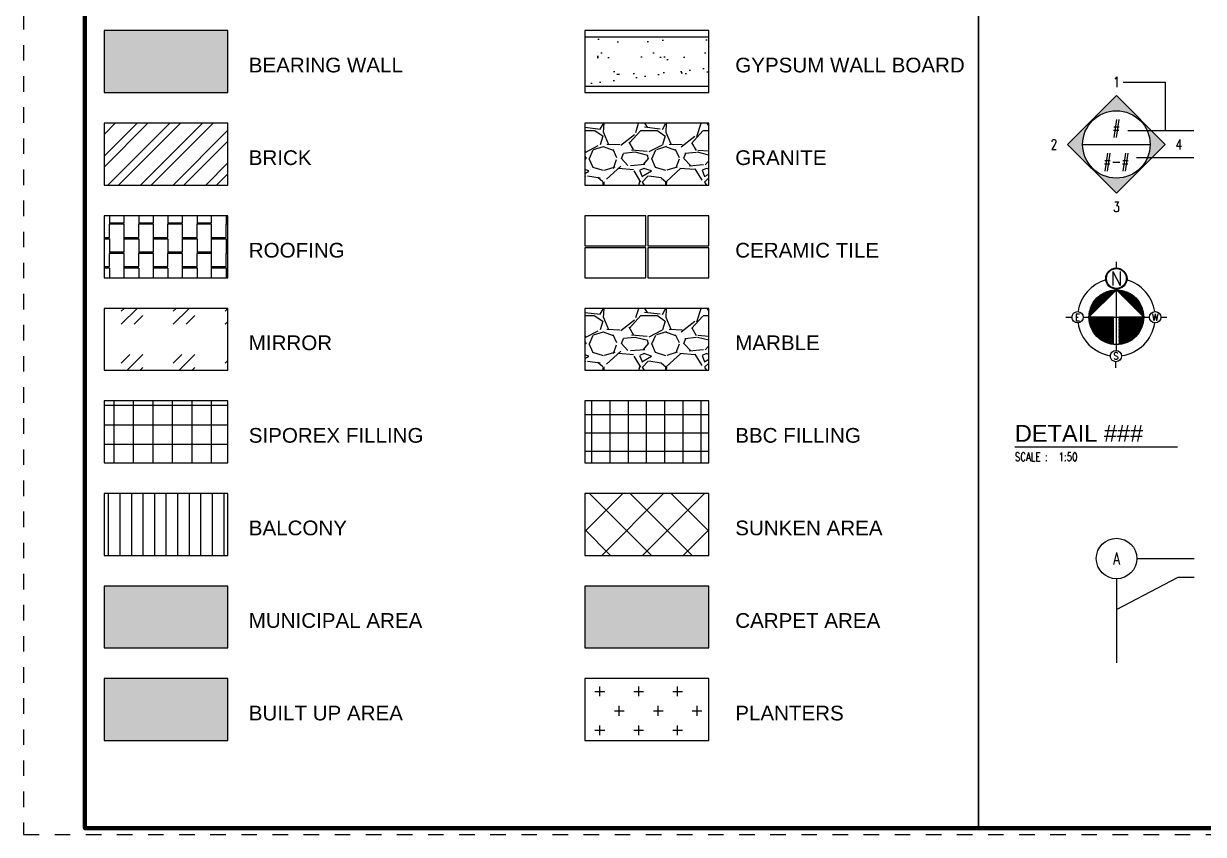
# Paper-space layout 'Symbols A3-1' of a CAD drawing. Header units: inches. Extents: x 0 to 16.1, y 0 to 10.3.
# Drawn here: x 0 to 7.58, y 0 to 5.21 of the extents above; entities that cross this region are included whole.
import ezdxf
from ezdxf.enums import TextEntityAlignment as Align

# ---------------------------------------------------------------- set-up
doc = ezdxf.new("R2010")
doc.units = ezdxf.units.IN
doc.linetypes.add('CENTER', pattern=[2, 1.25, -0.25, 0.25, -0.25])
doc.linetypes.add('DASHDOT', pattern=[1, 0.5, -0.25, 0, -0.25])
for name, color, linetype, lineweight in [('A-ANNO-GRID-IDEN', 4, 'Continuous', 5), ('A-ANNO-GRID-LINES', 20, 'CENTER', 13), ('A-ANNO-SYMB', 152, 'Continuous', 5), ('A-ANNO-TTLB', 255, 'Continuous', 5), ('G-ANNO-TEXT', 3, 'Continuous', 15), ('G-ANNO-TTLB', 7, 'Continuous', 50), ('G-PAPR-MEDM', 6, 'Continuous', 30), ('G-PAPR-THCK', 4, 'Continuous', 100)]:
    doc.layers.add(name, color=color, linetype=linetype, lineweight=lineweight)
doc.layers.add('A-ANNO-TXT', color=4, linetype='Continuous')
doc.layers.add('G-ANNO-REFR', color=253, linetype='DASHDOT', lineweight=5, plot=False)
doc.styles.add('C2', font='romanc.shx')
doc.styles.add('C3', font='romanc.shx', dxfattribs={"width": 0.9, "height": 9})
doc.styles.add('NOTES', font='arial.ttf', dxfattribs={"height": 2})
doc.styles.add('NOTES_ROMANS', font='romans.shx', dxfattribs={"width": 0.75})
doc.styles.add('Small text', font='arial.ttf', dxfattribs={"height": 2.4})
doc.styles.add('SUB-TITLE', font='swisscb.ttf')
doc.styles.add('SUB-TITLE-2', font='swissc.ttf')
doc.styles.add('TITLE', font='swisscb.ttf')
doc.styles.add('TITLE_ARIAL', font='arial.ttf')

# ---------------------------------------------------------------- blocks, each defined once
blk = doc.blocks.new('*U172')
at = {"layer": 'G-ANNO-REFR'}
blk.add_lwpolyline([(0, 0), (408, 0), (408, 261), (0, 261)], close=True, dxfattribs=at)
at = {"layer": 'G-PAPR-THCK'}
blk.add_lwpolyline([(10, 260), (403, 260), (403, 1), (10, 1)], close=True, dxfattribs=at)
at = {"layer": 'G-ANNO-TEXT'}
for tag, p, height, style in [('GENERAL_NOTES_001', (349.49, 254.98), 1.42, 'NOTES'), ('GENERAL_NOTES_002', (349.71, 252.58), 1.42, 'NOTES'), ('GENERAL_NOTES_003', (349.71, 250.19), 1.42, 'NOTES'), ('GENERAL_NOTES_004', (349.71, 247.8), 1.42, 'NOTES'), ('GENERAL_NOTES_005', (349.71, 245.4), 1.42, 'NOTES'), ('GENERAL_NOTES_006', (349.71, 243.01), 1.42, 'NOTES'), ('GENERAL_NOTES_007', (349.71, 240.64), 1.42, 'NOTES'), ('GENERAL_NOTES_008', (349.65, 238.25), 1.42, 'NOTES'), ('GENERAL_NOTES_009', (349.71, 235.85), 1.42, 'NOTES'), ('GENERAL_NOTES_010', (349.71, 233.46), 1.42, 'NOTES'), ('GENERAL_NOTES_011', (349.71, 231.07), 1.42, 'NOTES'), ('GENERAL_NOTES_012', (349.71, 228.67), 1.42, 'NOTES'), ('GENERAL_NOTES_013', (349.71, 226.28), 1.42, 'NOTES'), ('GENERAL_NOTES_014', (349.71, 223.89), 1.42, 'NOTES'), ('GENERAL_NOTES_015', (349.71, 221.49), 1.42, 'NOTES'), ('GENERAL_NOTES_016', (349.71, 219.1), 1.42, 'NOTES'), ('GENERAL_NOTES_017', (349.63, 216.7), 1.42, 'NOTES'), ('GENERAL_NOTES_018', (349.71, 214.31), 1.42, 'NOTES'), ('GENERAL_NOTES_019', (349.69, 211.92), 1.42, 'NOTES'), ('GENERAL_NOTES_020', (349.71, 209.52), 1.42, 'NOTES'), ('GENERAL_NOTES_021', (349.63, 207.13), 1.42, 'NOTES'), ('GENERAL_NOTES_022', (349.71, 204.74), 1.42, 'NOTES'), ('GENERAL_NOTES_023', (349.64, 202.34), 1.42, 'NOTES'), ('GENERAL_NOTES_024', (349.71, 199.95), 1.42, 'NOTES'), ('GENERAL_NOTES_025', (349.62, 197.56), 1.42, 'NOTES'), ('GENERAL_NOTES_026', (349.71, 195.16), 1.42, 'NOTES'), ('GENERAL_NOTES_027', (349.71, 192.77), 1.42, 'NOTES'), ('GENERAL_NOTES_028', (349.71, 190.38), 1.42, 'NOTES'), ('GENERAL_NOTES_029', (349.71, 187.98), 1.42, 'NOTES'), ('GENERAL_NOTES_030', (349.63, 185.59), 1.42, 'NOTES'), ('GENERAL_NOTES_031', (349.71, 183.19), 1.42, 'NOTES'), ('GENERAL_NOTES_032', (349.71, 180.8), 1.42, 'NOTES'), ('GENERAL_NOTES_033', (349.71, 178.41), 1.42, 'NOTES'), ('GENERAL_NOTES_034', (349.63, 176.01), 1.42, 'NOTES'), ('GENERAL_NOTES_035', (349.71, 173.62), 1.42, 'NOTES'), ('CLIENTNAME', (349.64, 78.78), 2.13, 'SUB-TITLE-2'), ('CLIENTADDRESS1', (349.64, 75.88), 1.42, 'SUB-TITLE-2'), ('CLIENTADDRESS2', (349.64, 73.48), 1.42, 'SUB-TITLE-2'), ('CLIENTPHONE', (349.64, 71.11), 1.42, 'SUB-TITLE-2'), ('DRAWING_NO', (362.5, 41.09), 2.84, 'SUB-TITLE-2')]:
    blk.add_attdef(tag, p, '', height=height, dxfattribs=dict(at, style=style))
at = {"layer": 'G-ANNO-TEXT', "style": 'SUB-TITLE-2'}
for tag, p in [('REV_NO4', (351.25, 107.5)), ('REV_DATE4', (357.51, 107.5)), ('DRAWN_BY4', (365.62, 107.5)), ('CHECKED_BY4', (374.69, 107.5)), ('REV_NO3', (351.25, 104.66)), ('REV_DATE3', (357.51, 104.66)), ('DRAWN_BY3', (365.62, 104.66)), ('CHECKED_BY3', (374.69, 104.66)), ('REV_NO2', (351.25, 101.81)), ('REV_DATE2', (357.51, 101.81)), ('DRAWN_BY2', (365.62, 101.81)), ('CHECKED_BY2', (374.69, 101.81)), ('REV_NO1', (351.25, 98.97)), ('REV_DATE1', (357.51, 98.97)), ('DRAWN_BY1', (365.62, 98.97)), ('CHECKED_BY1', (374.69, 98.97)), ('REV_NO0', (351.25, 96.13)), ('REV_DATE0', (357.51, 96.13)), ('DRAWN_BY0', (365.62, 96.13)), ('CHECKED_BY0', (374.69, 96.13))]:
    blk.add_attdef(tag, text='', height=1.14, dxfattribs=at).set_placement(p, align=Align.MIDDLE)
for tag, p in [('REV_DESCRIPTION4', (380.36, 107.5)), ('REV_DESCRIPTION3', (380.36, 104.66)), ('REV_DESCRIPTION2', (380.36, 101.81)), ('REV_DESCRIPTION1', (380.36, 98.97)), ('REV_DESCRIPTION0', (380.36, 96.13))]:
    blk.add_attdef(tag, text='', height=1.14, dxfattribs=at).set_placement(p, align=Align.MIDDLE_LEFT)
for tag, p in [('PROJECT_NAME1', (362.5, 69.02)), ('PROJECT_NAME2', (362.5, 66.18)), ('PROJECT_CODE', (362.5, 62.82)), ('RELEASE', (362.5, 59.67)), ('STAGE', (362.5, 56.47)), ('DRAWING_TITLE', (362.5, 53.27))]:
    blk.add_attdef(tag, text='', height=1.71, dxfattribs=at).set_placement(p, align=Align.TOP_LEFT)
at = {"layer": 'G-ANNO-TEXT'}
for tag, height, style, p in [('CURRENT_REV', 2.84, 'TITLE', (396.61, 41.09)), ('DRAWN_BY', 1.71, 'SUB-TITLE-2', (355.39, 34.75)), ('CHECKED_BY', 1.71, 'SUB-TITLE-2', (368.89, 34.75)), ('SCALE', 1.71, 'SUB-TITLE-2', (383.11, 34.75)), ('ISSUE_DATE', 1.71, 'SUB-TITLE-2', (396.61, 34.75))]:
    blk.add_attdef(tag, text='', height=height, dxfattribs=dict(at, style=style)).set_placement(p, align=Align.CENTER)
at = {"layer": 'G-ANNO-TEXT', "style": 'SUB-TITLE'}
blk.add_attdef('FILE_NAME', text='', height=1.14, rotation=90, dxfattribs=at).set_placement((403.71, 8.76), align=Align.TOP_LEFT)
blk = doc.blocks.new('*U66')
h = blk.add_hatch(color=256)
h.dxf.hatch_style = 1
h.paths.add_polyline_path([(14.5, 0), (0, 14.5), (-14.5, 0), (0, -14.5)])
h.paths.add_polyline_path([(-10, 0, -1), (10, 0, -1)], flags=16)
blk.add_line((-10, 0), (10, 0))
for points in [[(-14.5, 0), (0, 14.5), (14.5, 0)], [(-14.5, 0), (0, -14.5), (14.5, 0)]]:
    blk.add_lwpolyline(points)
blk.add_circle((0, 0), 10)
at = {"color": 7, "style": 'NOTES_ROMANS', "width": 0.75}
for tag, p in [('ELEVATIONGNUMBER', (0, 5)), ('SHEETNUMBER', (0, -5))]:
    blk.add_attdef(tag, text='', height=3.5, dxfattribs=at).set_placement(p, align=Align.MIDDLE_CENTER)
blk = doc.blocks.new('*U63')
blk.add_line((0, 0), (48.21, 0))
at = {"style": 'NOTES_ROMANS', "width": 0.75}
blk.add_text('SCALE :', height=2.5, dxfattribs=at).set_placement((0, -4.96), align=Align.BOTTOM_LEFT)
at = {"style": 'TITLE_ARIAL'}
blk.add_attdef('DETAILTITLE', text='', height=5, dxfattribs=at).set_placement((0, 0), align=Align.BOTTOM_LEFT)
at = {"style": 'NOTES_ROMANS', "width": 0.75}
blk.add_attdef('SCALE', text='', height=2.5, dxfattribs=at).set_placement((12.94, -4.96), align=Align.BOTTOM_LEFT)
blk = doc.blocks.new('Grid Bubble')
blk.add_circle((0, 0), 6)
at = {"color": 7, "style": 'NOTES_ROMANS', "width": 0.75}
blk.add_attdef('GRIDUMBER', text='', height=5, dxfattribs=at).set_placement((0, 0), align=Align.MIDDLE_CENTER)
blk = doc.blocks.new('*X0')
at = {"color": 0}
for p, q in [((3701.6, 300), (3714.3, 300)), ((3702.2, 300.6), (3714, 300.6)), ((3702.8, 301.2), (3713.7, 301.2)), ((3703.4, 301.9), (3713.4, 301.9)), ((3704.1, 302.5), (3713.1, 302.5)), ((3704.9, 303.1), (3712.8, 303.1)), ((3705.7, 303.8), (3712.5, 303.8)), ((3706.5, 304.4), (3712.3, 304.4)), ((3707.5, 305), (3712, 305)), ((3708.5, 305.6), (3711.7, 305.6)), ((3709.6, 306.2), (3711.4, 306.2)), ((3710.9, 306.9), (3711.1, 306.9)), ((3711.3, 306.9), (3735.5, 306.9)), ((3712.3, 307.5), (3734.1, 307.5)), ((3713, 306.2), (3736.8, 306.2)), ((3714, 308.1), (3732.4, 308.1)), ((3714.7, 305.6), (3737.9, 305.6)), ((3716.1, 308.8), (3730.3, 308.8)), ((3716.4, 305), (3738.9, 305)), ((3718.1, 304.4), (3739.8, 304.4)), ((3719.4, 309.4), (3727, 309.4)), ((3719.8, 303.8), (3740.7, 303.8)), ((3721.5, 303.1), (3741.5, 303.1)), ((3723.1, 302.5), (3742.2, 302.5)), ((3724.8, 301.9), (3742.9, 301.9)), ((3726.5, 301.2), (3743.6, 301.2)), ((3728.2, 300.6), (3744.2, 300.6)), ((3729.9, 300), (3744.8, 300)), ((3695, 287.5), (3720, 287.5)), ((3695.2, 288.1), (3719.7, 288.1)), ((3695.3, 288.8), (3719.4, 288.8)), ((3695.5, 289.4), (3719.2, 289.4)), ((3695.7, 290), (3718.9, 290)), ((3696, 290.6), (3718.6, 290.6)), ((3696.2, 291.2), (3718.3, 291.2)), ((3696.4, 291.9), (3718, 291.9)), ((3696.7, 292.5), (3717.7, 292.5)), ((3697, 293.1), (3717.4, 293.1)), ((3697.3, 293.8), (3717.1, 293.8)), ((3697.6, 294.4), (3716.9, 294.4)), ((3698, 295), (3716.6, 295)), ((3698.4, 295.6), (3716.3, 295.6)), ((3698.7, 296.2), (3716, 296.2)), ((3699.2, 296.9), (3715.7, 296.9)), ((3699.6, 297.5), (3715.4, 297.5)), ((3700.1, 298.1), (3715.1, 298.1)), ((3700.5, 298.8), (3714.8, 298.8)), ((3701.1, 299.4), (3714.6, 299.4)), ((3731.6, 299.4), (3745.3, 299.4)), ((3733.3, 298.8), (3745.8, 298.8)), ((3735, 298.1), (3746.3, 298.1)), ((3736.7, 297.5), (3746.8, 297.5)), ((3738.3, 296.9), (3747.2, 296.9)), ((3740, 296.2), (3747.6, 296.2)), ((3741.7, 295.6), (3748, 295.6)), ((3743.4, 295), (3748.4, 295)), ((3745.1, 294.4), (3748.7, 294.4)), ((3746.8, 293.8), (3749.1, 293.8)), ((3747.6, 287.5), (3751.4, 287.5)), ((3747.9, 288.1), (3751.2, 288.1)), ((3748.1, 288.8), (3751, 288.8)), ((3748.3, 289.4), (3750.9, 289.4)), ((3748.5, 293.1), (3749.4, 293.1)), ((3748.6, 290), (3750.6, 290)), ((3748.8, 290.6), (3750.4, 290.6)), ((3749, 291.2), (3750.2, 291.2)), ((3749.2, 291.9), (3749.9, 291.9)), ((3749.5, 292.5), (3749.7, 292.5)), ((3694.2, 282.5), (3720.1, 282.5)), ((3694.2, 281.9), (3718.8, 281.9)), ((3694.2, 281.2), (3717.4, 281.2)), ((3694.2, 280.6), (3716.1, 280.6)), ((3694.2, 280), (3714.7, 280)), ((3694.2, 279.4), (3713.3, 279.4)), ((3694.2, 278.8), (3712, 278.8)), ((3694.3, 283.8), (3721.7, 283.8)), ((3694.3, 283.1), (3721.5, 283.1)), ((3694.3, 278.1), (3710.6, 278.1)), ((3694.3, 277.5), (3709.3, 277.5)), ((3694.4, 284.4), (3721.5, 284.4)), ((3694.4, 276.9), (3707.9, 276.9)), ((3694.5, 285), (3721.2, 285)), ((3694.5, 276.2), (3706.5, 276.2)), ((3694.6, 285.6), (3720.9, 285.6)), ((3694.6, 275.6), (3705.2, 275.6)), ((3694.7, 286.2), (3720.6, 286.2)), ((3694.7, 275), (3703.8, 275)), ((3694.9, 286.9), (3720.3, 286.9)), ((3718.2, 275), (3725.8, 275)), ((3719.6, 275.6), (3725.5, 275.6)), ((3720.9, 276.2), (3725.2, 276.2)), ((3722.3, 276.9), (3724.9, 276.9)), ((3723.6, 277.5), (3724.6, 277.5)), ((3743, 275), (3751.7, 275)), ((3743.2, 275.6), (3751.8, 275.6)), ((3743.5, 276.2), (3751.9, 276.2)), ((3743.7, 276.9), (3752, 276.9)), ((3743.9, 277.5), (3752, 277.5)), ((3744.2, 278.1), (3752.1, 278.1)), ((3744.4, 278.8), (3752.2, 278.8)), ((3744.6, 279.4), (3752.2, 279.4)), ((3744.9, 280), (3752.2, 280)), ((3745.1, 280.6), (3752.2, 280.6)), ((3745.3, 281.2), (3752.2, 281.2)), ((3745.5, 281.9), (3752.2, 281.9)), ((3745.8, 282.5), (3752.2, 282.5)), ((3746, 283.1), (3752.1, 283.1)), ((3746.2, 283.8), (3752, 283.8)), ((3746.5, 284.4), (3752, 284.4)), ((3746.7, 285), (3751.9, 285)), ((3746.9, 285.6), (3751.8, 285.6)), ((3747.2, 286.2), (3751.7, 286.2)), ((3747.4, 286.9), (3751.5, 286.9)), ((3694.8, 274.4), (3702.5, 274.4)), ((3695, 273.8), (3701.1, 273.8)), ((3695.1, 273.1), (3699.8, 273.1)), ((3695.3, 272.5), (3698.4, 272.5)), ((3695.5, 271.9), (3697, 271.9)), ((3695.9, 270.6), (3696, 270.6)), ((3696.2, 270), (3696.3, 270)), ((3696.4, 269.4), (3696.6, 269.4)), ((3696.7, 268.8), (3696.9, 268.8)), ((3697, 268.1), (3697.2, 268.1)), ((3697.3, 267.5), (3697.4, 267.5)), ((3697.6, 266.9), (3697.7, 266.9)), ((3698, 266.2), (3698, 266.2)), ((3698.3, 265.6), (3730.1, 265.6)), ((3698.7, 265), (3730.4, 265)), ((3699.1, 264.4), (3730.6, 264.4)), ((3699.2, 266.2), (3729.8, 266.2)), ((3699.6, 263.8), (3730.9, 263.8)), ((3700, 263.1), (3731.2, 263.1)), ((3700.5, 266.9), (3729.5, 266.9)), ((3700.5, 262.5), (3731.5, 262.5)), ((3701.9, 267.5), (3729.2, 267.5)), ((3703.2, 268.1), (3728.9, 268.1)), ((3704.6, 268.8), (3728.6, 268.8)), ((3706, 269.4), (3728.4, 269.4)), ((3707.3, 270), (3728.1, 270)), ((3708.7, 270.6), (3727.8, 270.6)), ((3710, 271.2), (3727.5, 271.2)), ((3711.4, 271.9), (3727.2, 271.9)), ((3712.8, 272.5), (3726.9, 272.5)), ((3714.1, 273.1), (3726.6, 273.1)), ((3715.5, 273.8), (3726.3, 273.8)), ((3716.8, 274.4), (3726.1, 274.4)), ((3738.4, 262.5), (3745.9, 262.5)), ((3738.6, 263.1), (3746.4, 263.1)), ((3738.8, 263.8), (3746.8, 263.8)), ((3739.1, 264.4), (3747.3, 264.4)), ((3739.3, 265), (3747.7, 265)), ((3739.5, 265.6), (3748.1, 265.6)), ((3739.8, 266.2), (3748.4, 266.2)), ((3740, 266.9), (3748.8, 266.9)), ((3740.2, 267.5), (3749.1, 267.5)), ((3740.5, 268.1), (3749.4, 268.1)), ((3740.7, 268.8), (3749.7, 268.8)), ((3740.9, 269.4), (3750, 269.4)), ((3741.1, 270), (3750.2, 270)), ((3741.4, 270.6), (3750.4, 270.6)), ((3741.6, 271.2), (3750.7, 271.2)), ((3741.8, 271.9), (3750.9, 271.9)), ((3742.1, 272.5), (3751.1, 272.5)), ((3742.3, 273.1), (3751.2, 273.1)), ((3742.5, 273.8), (3751.4, 273.8)), ((3742.8, 274.4), (3751.5, 274.4)), ((3701, 261.9), (3731.8, 261.9)), ((3701.6, 261.2), (3732.1, 261.2)), ((3702.1, 260.6), (3732.4, 260.6)), ((3702.7, 260), (3732.7, 260)), ((3703.4, 259.4), (3732.9, 259.4)), ((3704.1, 258.8), (3733.2, 258.8)), ((3704.8, 258.1), (3733.5, 258.1)), ((3705.6, 257.5), (3733.8, 257.5)), ((3706.5, 256.9), (3734.1, 256.9)), ((3707.4, 256.2), (3734.4, 256.2)), ((3708.4, 255.6), (3734.7, 255.6)), ((3709.5, 255), (3735, 255)), ((3710.8, 254.4), (3735.2, 254.4)), ((3712.2, 253.8), (3734.2, 253.8)), ((3713.8, 253.1), (3732.5, 253.1)), ((3715.9, 252.5), (3730.5, 252.5)), ((3719, 251.9), (3727.3, 251.9)), ((3735.4, 254.4), (3735.6, 254.4)), ((3735.6, 255), (3736.9, 255)), ((3735.8, 255.6), (3738, 255.6)), ((3736.1, 256.2), (3739, 256.2)), ((3736.3, 256.9), (3739.9, 256.9)), ((3736.5, 257.5), (3740.8, 257.5)), ((3736.8, 258.1), (3741.6, 258.1)), ((3737, 258.8), (3742.3, 258.8)), ((3737.2, 259.4), (3743, 259.4)), ((3737.4, 260), (3743.6, 260)), ((3737.7, 260.6), (3744.2, 260.6)), ((3737.9, 261.2), (3744.8, 261.2)), ((3738.1, 261.9), (3745.4, 261.9))]:
    blk.add_line(p, q, dxfattribs=at)
blk = doc.blocks.new('North')
for p, q in [((0.24, 54.54), (0.24, 57.81)), ((0.24, 9.46), (0.24, 42.92)), ((0, 0), (0, 3.27))]:
    blk.add_line(p, q)
blk.add_lwpolyline([(-14.75, 27.55), (0.24, 42.53), (15.23, 27.55), (1.79, 27.55), (1.79, 12.64), (-1.31, 12.64), (-1.31, 27.55)], close=True)
for points in [[(-27.4, 27.55), (-24.04, 27.55)], [(-17.84, 27.55), (0.24, 27.55), (18.33, 27.55)], [(24.52, 27.55), (27.88, 27.55)]]:
    blk.add_lwpolyline(points)
for centre, radius in [((0.24, 48.73), 5.81), ((0.24, 48.73), 5.42), ((0.24, 27.55), 14.99), ((-20.94, 27.55), 3.1), ((21.42, 27.55), 3.1), ((0.01, 6.37), 3.1)]:
    blk.add_circle(centre, radius)
for start, end in [(105.7624, 171.61238), (8.38762, 74.2376), (188.38762, 261.61238), (278.38762, 351.61238)]:
    blk.add_arc((0.24, 27.55), 21.18, start, end)
at = {"xscale": -0.5163749999963909, "yscale": 0.5163750000065193, "zscale": 0.5163749999998025, "rotation": 294.6914369037128}
blk.add_blockref('*X0', (671.71, -1779.76), dxfattribs=at)
at = {"width": 0.85}
for s, height, style, p in [('N', 7.75, 'C3', (0.24, 48.73)), ('E', 3.87, 'C2', (-20.94, 27.55)), ('W', 3.87, 'C2', (21.42, 27.55)), ('S', 3.87, 'C2', (0.01, 6.37))]:
    blk.add_text(s, height=height, dxfattribs=dict(at, style=style)).set_placement(p, align=Align.MIDDLE)

psp = doc.layouts.new('Symbols A3-1')

# ---------------------------------------------------------------- hatches: boundary and pattern name
at = {"layer": 'A-ANNO-SYMB'}
h = psp.add_hatch(color=256, dxfattribs=at)
h.dxf.hatch_style = 1
h.paths.add_polyline_path([(1.3139, 4.77), (1.3139, 5.1683), (0.5175, 5.1683), (0.5175, 4.77)])
h = psp.add_hatch(dxfattribs=at)
h.set_pattern_fill('AR-SAND', color=256, scale=0.107082)
h.set_pattern_definition([(37.5, (-1.73379, -9.74187), (-0.0067455, 0.2063285), [0, -0.1627649, 0, -0.1820397, 0, -0.1740085]), (7.5, (-1.7338, -9.74187), (0.1895115, 0.3022015), [0, -0.0878074, 0, -0.1467026, 0, -0.0562181]), (327.5, (-1.8655, -9.74187), (0.333469, 0.000606), [0, -0.053541, 0, -0.192748, 0, -0.2516431]), (317.5, (-1.8655, -9.74187), (0.3219026, 0.0939834), [0, -0.0267705, 0, -0.126357, 0, -0.144561])])
h.paths.add_polyline_path([(3.6084, 5.1281), (3.6084, 4.8102), (4.4048, 4.8102), (4.4048, 5.1281)])
h = psp.add_hatch(dxfattribs=at)
h.set_pattern_fill('ANSI32', color=256, scale=0.395697)
h.set_pattern_definition([(45, (-0.86325, -9.61065), (-0.104925, 0.104925), []), (45, (-0.7933, -9.61065), (-0.104925, 0.104925), [])])
h.paths.add_polyline_path([(1.3139, 4.1748), (1.3139, 4.573), (0.5175, 4.573), (0.5175, 4.1748)])
h = psp.add_hatch(dxfattribs=at)
h.set_pattern_fill('SITEWORK_GRAVEL', color=256, scale=0.401558, pattern_type=2)
h.set_pattern_definition([(228.0128, (2.808713, -7.7031), (-3.212464634, -3.61402405), [0.054024, -5.348389]), (184.9697, (2.772573, -7.743256), (4.81869844, 0.401554677), [0.092707, -9.1779834]), (132.5104, (2.680215, -7.751288), (4.015577953, -4.41714333), [0.065369, -6.471524]), (267.2737, (2.523607, -7.851677), (0.40155657, 8.03116348), [0.084423, -8.357854]), (292.8337, (2.519591, -7.936004), (-2.007794818, 4.818696576), [0.082783, -8.1955504]), (357.2737, (2.551716, -8.0123), (-8.03116348, 0.40155657), [0.084423, -8.357854]), (37.6942, (2.636043, -8.016316), (-5.220259134, -4.015577828), [0.111645, -11.052828]), (72.2553, (2.724386, -7.948051), (2.810911498, 8.834278184), [0.105404, -10.4350195]), (121.4296, (2.75651, -7.847661), (-3.21246865, 5.220254191), [0.084709, -8.38617]), (175.2364, (2.71234, -7.77538), (4.41714023, -0.40155477), [0.096708, -4.738693]), (222.3974, (2.615965, -7.76735), (-4.818700968, -4.417136669), [0.1250645, -12.3813936]), (138.8141, (2.92115, -7.855693), (-2.81090836, 2.40934793), [0.042686, -4.2259355]), (171.4692, (2.889025, -7.827584), (5.220255496, -0.803119512), [0.08121, -8.039801]), (225, (2.8087, -7.81554), (-4e-17, -0.401558), [0.056789, -0.5111]), (203.1986, (2.780604, -7.76735), (2.00779073, 0.80311687), [0.030582, -3.027594]), (291.8014, (2.752495, -7.7794), (-0.40155813, 1.2046746), [0.043249, -2.119208]), (30.9638, (2.76856, -7.81955), (1.2046737, 0.80311733), [0.070244, -2.271222]), (161.5651, (2.82879, -7.78341), (0.8031165, -0.4015575), [0.050793, -1.219045]), (16.3895, (2.519591, -7.779397), (4.015582563, 1.204671577), [0.071156, -7.044473]), (70.3462, (2.587856, -7.75932), (-1.606230764, -4.417140706), [0.059696, -5.909895]), (293.1986, (2.82879, -7.7031), (-0.80311687, 2.00779073), [0.061163, -2.997013]), (343.6105, (2.852885, -7.759319), (-4.015582563, 1.204671577), [0.071156, -7.044473]), (339.444, (2.51959, -8.028363), (-2.00779158, 0.80311473), [0.068618, -3.362296]), (294.7751, (2.58384, -8.052456), (-2.007787704, 4.41714122), [0.057494, -5.691944]), (66.8014, (2.832807, -8.10466), (0.80311687, 2.00779073), [0.061163, -2.997013]), (17.354, (2.8569, -8.04844), (-5.220256995, -1.606230465), [0.067314, -6.664028]), (69.444, (2.636043, -8.10466), (-0.80311473, -2.00779158), [0.034309, -3.396605]), (101.3099, (2.80871, -8.10466), (-0.4015572, 1.60623297), [0.020475, -2.027077]), (165.9638, (2.8047, -8.08458), (1.2046747, -0.4015574), [0.082783, -1.572883]), (186.009, (2.724386, -8.064503), (4.01558158, 0.401557894), [0.076718, -7.59504]), (303.6901, (2.76856, -7.85569), (-0.4015587, 0.8031162), [0.057914, -1.389925]), (353.1572, (2.800682, -7.90388), (6.826488602, -0.803119548), [0.10111, -10.0098665]), (60.9454, (2.90107, -7.915926), (-1.60623268, -2.81090733), [0.041343, -4.0929515]), (90, (2.92115, -7.8798), (-0.401558, 0.401558), [0.024093, -0.377465]), (120.2564, (2.716355, -8.052456), (1.60623062, -2.81090816), [0.055786, -5.522838]), (48.0128, (2.688246, -8.00427), (3.212464634, 3.61402405), [0.108048, -5.2943645]), (0, (2.76053, -7.92396), (0.401558, 0.401558), [0.104405, -0.297153]), (325.3048, (2.864931, -7.923958), (-4.015579375, 2.810910634), [0.063492, -6.2857]), (254.0546, (2.917134, -7.9601), (-0.40155812, -1.60623272), [0.058468, -2.86492]), (207.646, (2.901072, -8.016316), (-7.62960351, -4.015584778), [0.0951954, -9.424359]), (175.4261, (2.816744, -8.060487), (-5.220256409, 0.40155608), [0.1007104, -9.9703175])])
h.paths.add_polyline_path([(4.4048, 4.1748), (4.4048, 4.573), (3.6084, 4.573), (3.6084, 4.1748)])
h = psp.add_hatch(dxfattribs=at)
h.set_pattern_fill('ROOFING_SHINGLES_4', color=256, scale=0.187394, angle=90, pattern_type=2)
h.set_pattern_definition([(0, (-0.75872, -6.74914), (0.1873938, 0.1873938), [0.093697, -0.093697]), (90, (-0.66503, -6.74914), (-0.1873938, 0.1873938), [0.178024, -0.0093697]), (0, (-0.66503, -6.66481), (0.1873938, 0.1873938), [0.093697, -0.093697]), (270, (-0.57133, -6.66481), (0.1873938, -0.1873938), [0.093697, -0.093697]), (0, (-0.66503, -6.65545), (0.1873938, 0.1873938), [0.093697, -0.093697]), (90, (-0.57133, -6.65545), (-0.1873938, 0.1873938), [0.0843272, -0.1030666]), (180, (-0.66503, -6.75851), (-0.1873938, -0.1873938), [0.093697, -0.093697])])
h.paths.add_polyline_path([(1.3139, 3.9778), (0.5175, 3.9778), (0.5175, 3.5796), (1.3139, 3.5796)])
h = psp.add_hatch(dxfattribs=at)
h.set_pattern_fill('SITEWORK_GRAVEL', color=256, scale=0.401558, pattern_type=2)
h.set_pattern_definition([(228.0128, (2.808713, -8.893524), (-3.212464634, -3.61402405), [0.054024, -5.348389]), (184.9697, (2.772573, -8.93368), (4.81869844, 0.401554677), [0.092707, -9.1779834]), (132.5104, (2.680215, -8.94171), (4.015577953, -4.41714333), [0.065369, -6.471524]), (267.2737, (2.523607, -9.0421), (0.40155657, 8.03116348), [0.084423, -8.357854]), (292.8337, (2.519591, -9.126428), (-2.007794818, 4.818696576), [0.082783, -8.1955504]), (357.2737, (2.551716, -9.202724), (-8.03116348, 0.40155657), [0.084423, -8.357854]), (37.6942, (2.636043, -9.20674), (-5.220259134, -4.015577828), [0.111645, -11.052828]), (72.2553, (2.724386, -9.138475), (2.810911498, 8.834278184), [0.105404, -10.4350195]), (121.4296, (2.75651, -9.038085), (-3.21246865, 5.220254191), [0.084709, -8.38617]), (175.2364, (2.71234, -8.965805), (4.41714023, -0.40155477), [0.096708, -4.738693]), (222.3974, (2.615965, -8.957774), (-4.818700968, -4.417136669), [0.1250645, -12.3813936]), (138.8141, (2.92115, -9.046116), (-2.81090836, 2.40934793), [0.042686, -4.2259355]), (171.4692, (2.889025, -9.018007), (5.220255496, -0.803119512), [0.08121, -8.039801]), (225, (2.8087, -9.00596), (-4e-17, -0.401558), [0.056789, -0.5111]), (203.1986, (2.780604, -8.957774), (2.00779073, 0.80311687), [0.030582, -3.027594]), (291.8014, (2.752495, -8.96982), (-0.40155813, 1.2046746), [0.043249, -2.119208]), (30.9638, (2.76856, -9.009976), (1.2046737, 0.80311733), [0.070244, -2.271222]), (161.5651, (2.82879, -8.97384), (0.8031165, -0.4015575), [0.050793, -1.219045]), (16.3895, (2.519591, -8.96982), (4.015582563, 1.204671577), [0.071156, -7.044473]), (70.3462, (2.587856, -8.949742), (-1.606230764, -4.417140706), [0.059696, -5.909895]), (293.1986, (2.82879, -8.893524), (-0.80311687, 2.00779073), [0.061163, -2.997013]), (343.6105, (2.852885, -8.949742), (-4.015582563, 1.204671577), [0.071156, -7.044473]), (339.444, (2.51959, -9.218786), (-2.00779158, 0.80311473), [0.068618, -3.362296]), (294.7751, (2.58384, -9.24288), (-2.007787704, 4.41714122), [0.057494, -5.691944]), (66.8014, (2.832807, -9.29508), (0.80311687, 2.00779073), [0.061163, -2.997013]), (17.354, (2.8569, -9.238864), (-5.220256995, -1.606230465), [0.067314, -6.664028]), (69.444, (2.636043, -9.295082), (-0.80311473, -2.00779158), [0.034309, -3.396605]), (101.3099, (2.80871, -9.29508), (-0.4015572, 1.60623297), [0.020475, -2.027077]), (165.9638, (2.8047, -9.275), (1.2046747, -0.4015574), [0.082783, -1.572883]), (186.009, (2.724386, -9.254927), (4.01558158, 0.401557894), [0.076718, -7.59504]), (303.6901, (2.76856, -9.04612), (-0.4015587, 0.8031162), [0.057914, -1.389925]), (353.1572, (2.800682, -9.094303), (6.826488602, -0.803119548), [0.10111, -10.0098665]), (60.9454, (2.90107, -9.10635), (-1.60623268, -2.81090733), [0.041343, -4.0929515]), (90, (2.92115, -9.0702), (-0.401558, 0.401558), [0.024093, -0.377465]), (120.2564, (2.716355, -9.24288), (1.60623062, -2.81090816), [0.055786, -5.522838]), (48.0128, (2.688246, -9.194693), (3.212464634, 3.61402405), [0.108048, -5.2943645]), (0, (2.76053, -9.1144), (0.401558, 0.401558), [0.104405, -0.297153]), (325.3048, (2.864931, -9.11438), (-4.015579375, 2.810910634), [0.063492, -6.2857]), (254.0546, (2.917134, -9.15052), (-0.40155812, -1.60623272), [0.058468, -2.86492]), (207.646, (2.901072, -9.20674), (-7.62960351, -4.015584778), [0.0951954, -9.424359]), (175.4261, (2.816744, -9.250911), (-5.220256409, 0.40155608), [0.1007104, -9.9703175])])
h.paths.add_polyline_path([(4.4048, 2.9844), (4.4048, 3.3826), (3.6084, 3.3826), (3.6084, 2.9844)])
h = psp.add_hatch(dxfattribs=at)
h.set_pattern_fill('ANSI37', color=256, scale=0.0394, angle=135)
h.set_pattern_definition([(180, (-1.04391, -11.37652), (-3e-17, -0.125095), []), (270, (-1.04391, -11.37652), (0.125095, -3e-17), [])])
h.paths.add_polyline_path([(1.3139, 2.3892), (1.3139, 2.7874), (0.5175, 2.7874), (0.5175, 2.3892)])
h = psp.add_hatch(dxfattribs=at)
h.set_pattern_fill('ANSI37', color=256, scale=0.936969, angle=135)
h.set_pattern_definition([(180, (-1.73379, -13.81511), (-2e-17, -0.1171211), []), (270, (-1.73379, -13.81511), (0.1171211, -2e-17), [])])
h.paths.add_polyline_path([(4.4048, 2.3892), (4.4048, 2.7874), (3.6084, 2.7874), (3.6084, 2.3892)])
h = psp.add_hatch(dxfattribs=at)
h.set_pattern_fill('ANSI31', color=256, scale=0.593546, angle=45)
h.set_pattern_definition([(90, (-0.863255, -11.29303), (-0.07419323, 1e-17), [])])
h.paths.add_polyline_path([(1.3139, 2.1922), (0.5175, 2.1922), (0.5175, 1.794), (1.3139, 1.794)])
h = psp.add_hatch(dxfattribs=at)
h.set_pattern_fill('ANSI37', color=256, scale=1.483865)
h.set_pattern_definition([(45, (-2.02571, -11.29303), (-0.1311563, 0.1311563), []), (135, (-2.02571, -11.29303), (-0.1311563, -0.1311563), [])])
h.paths.add_polyline_path([(4.4048, 1.794), (4.4048, 2.1922), (3.6084, 2.1922), (3.6084, 1.794)])
h = psp.add_hatch(color=9, dxfattribs=at)
h.dxf.hatch_style = 1
h.paths.add_polyline_path([(1.3139, 1.597), (0.5175, 1.597), (0.5175, 1.1988), (1.3139, 1.1988)])
at = {"layer": 'A-ANNO-SYMB', "true_color": 0xf9fda5}
h = psp.add_hatch(color=51, dxfattribs=at)
h.dxf.hatch_style = 1
h.paths.add_polyline_path([(4.4048, 1.1988), (4.4048, 1.597), (3.6084, 1.597), (3.6084, 1.1988)])
at = {"layer": 'A-ANNO-SYMB', "true_color": 0xdbf6ff}
h = psp.add_hatch(color=7, dxfattribs=at)
h.dxf.hatch_style = 1
h.paths.add_polyline_path([(1.3139, 1.0018), (0.5175, 1.0018), (0.5175, 0.6036), (1.3139, 0.6036)])
at = {"layer": 'A-ANNO-TTLB'}
h = psp.add_hatch(dxfattribs=at)
h.set_pattern_fill('GOST_GLASS', color=256, scale=0.0394)
h.set_pattern_definition([(45, (-1.0439, -11.4305), (0.33432, -3e-17), [0.197, -0.2758]), (45, (-0.96033, -11.4305), (0.33432, -3e-17), [0.0788, -0.394]), (45, (-1.0439, -11.34692), (0.33432, -3e-17), [0.0788, -0.394])])
h.paths.add_polyline_path([(0.5175, 3.3826), (0.5175, 2.9844), (1.3139, 2.9844), (1.3139, 3.3826)])
h = psp.add_hatch(dxfattribs=at)
h.set_pattern_fill('CROSS', color=256, scale=0.0197)
h.set_pattern_definition([(0, (-2.20637, -11.21458), (0.125095, 0.125095), [0.0625475, -0.1876425]), (90, (-2.1751, -11.24586), (-0.125095, 0.125095), [0.0625475, -0.1876425])])
h.paths.add_polyline_path([(3.6084, 1.0018), (3.6084, 0.6036), (4.4048, 0.6036), (4.4048, 1.0018)])

# ---------------------------------------------------------------- linework, layer by layer
at = {"layer": 'A-ANNO-GRID-LINES', "ltscale": 10}
psp.add_line((7.0263, 1.6438), (7.0263, 1.1041), dxfattribs=at)
at = {"layer": 'A-ANNO-SYMB'}
for p, q in [((3.6084, 5.1281), (4.4048, 5.1281)), ((3.6084, 4.8102), (4.4048, 4.8102))]:
    psp.add_line(p, q, dxfattribs=at)
at = {"layer": 'A-ANNO-SYMB', "linetype": 'Continuous'}
for points in [[(1.3139, 4.77), (1.3139, 5.1683), (0.5175, 5.1683), (0.5175, 4.77)], [(4.4048, 4.77), (4.4048, 5.1683), (3.6084, 5.1683), (3.6084, 4.77)], [(1.3139, 4.1748), (1.3139, 4.573), (0.5175, 4.573), (0.5175, 4.1748)], [(4.4048, 4.1748), (4.4048, 4.573), (3.6084, 4.573), (3.6084, 4.1748)], [(1.3139, 3.5796), (1.3139, 3.9778), (0.5175, 3.9778), (0.5175, 3.5796)], [(3.9999, 3.9778), (3.6084, 3.9778), (3.6084, 3.7854), (3.9999, 3.7854)], [(4.0133, 3.7854), (4.4048, 3.7854), (4.4048, 3.9778), (4.0133, 3.9778)], [(3.9999, 3.772), (3.6084, 3.772), (3.6084, 3.5796), (3.9999, 3.5796)], [(4.0133, 3.5796), (4.4048, 3.5796), (4.4048, 3.772), (4.0133, 3.772)], [(1.3139, 2.9844), (1.3139, 3.3826), (0.5175, 3.3826), (0.5175, 2.9844)], [(4.4048, 2.9844), (4.4048, 3.3826), (3.6084, 3.3826), (3.6084, 2.9844)], [(1.3139, 2.3892), (1.3139, 2.7874), (0.5175, 2.7874), (0.5175, 2.3892)], [(4.4048, 2.3892), (4.4048, 2.7874), (3.6084, 2.7874), (3.6084, 2.3892)], [(1.3139, 1.794), (1.3139, 2.1922), (0.5175, 2.1922), (0.5175, 1.794)], [(4.4048, 1.794), (4.4048, 2.1922), (3.6084, 2.1922), (3.6084, 1.794)], [(1.3139, 1.1988), (1.3139, 1.597), (0.5175, 1.597), (0.5175, 1.1988)], [(4.4048, 1.1988), (4.4048, 1.597), (3.6084, 1.597), (3.6084, 1.1988)], [(1.3139, 0.6036), (1.3139, 1.0018), (0.5175, 1.0018), (0.5175, 0.6036)], [(4.4048, 0.6036), (4.4048, 1.0018), (3.6084, 1.0018), (3.6084, 0.6036)]]:
    psp.add_lwpolyline(points, close=True, dxfattribs=at)
at = {"layer": 'A-ANNO-TXT'}
for points in [[(7.0688, 4.8377), (7.3387, 4.8377), (7.3387, 4.5233)], [(7.5239, 4.5233), (7.0992, 4.5233)], [(7.5239, 4.3498), (7.1538, 4.3498)], [(7.1564, 1.7739), (7.525, 1.7739)], [(7.0263, 1.4459), (7.422, 1.6546), (7.525, 1.6546)]]:
    psp.add_lwpolyline(points, dxfattribs=at)
at = {"layer": 'G-PAPR-MEDM'}
psp.add_line((6.1388, 10.244), (6.1388, 0.0394), dxfattribs=at)

# ---------------------------------------------------------------- block references
at = {"layer": 'A-ANNO-GRID-IDEN'}
ref = psp.add_blockref('Grid Bubble', (7.0263, 1.7739), dxfattribs=dict(at, xscale=0.02168414107458033, yscale=0.02168414107458033, zscale=0.02168414107458033))
ref.add_attrib('GRIDUMBER', 'A', dxfattribs={"layer": '0', "color": 7, "height": 0.0759, "style": 'NOTES_ROMANS', "width": 0.75}).set_placement((7.0263, 1.7739), align=Align.MIDDLE_CENTER)
at = {"layer": 'A-ANNO-SYMB', "xscale": 0.02168414107458033, "yscale": 0.02168414107458033, "zscale": 0.02168414107458033}
psp.add_blockref('*U66', (7.0252, 4.4366), dxfattribs=at).add_auto_attribs({'ELEVATIONGNUMBER': '#', 'SHEETNUMBER': '#-#'})
at = {"layer": 'A-ANNO-SYMB', "xscale": 0.01176355390933807, "yscale": 0.01176355390933807, "zscale": 0.01176355390933807}
psp.add_blockref('North', (7.0224, 3.0011), dxfattribs=at)
at = {"layer": 'A-ANNO-SYMB'}
ref = psp.add_blockref('*U63', (6.3725, 2.4921), dxfattribs=dict(at, xscale=0.02168414107458033, yscale=0.02168414107458033, zscale=0.02168414107458033))
ref.add_attrib('SECTIONNAME', 'DETAIL ###', dxfattribs={"layer": '0', "height": 0.10842, "style": 'TITLE_ARIAL'}).set_placement((6.3725, 2.4921), align=Align.BOTTOM_LEFT)
ref.add_attrib('SCALE', '1:50', dxfattribs={"layer": '0', "height": 0.05421, "style": 'NOTES_ROMANS', "width": 0.75}).set_placement((6.6532, 2.3845), align=Align.BOTTOM_LEFT)
at = {"layer": 'G-ANNO-TTLB', "xscale": 0.03937007874015748, "yscale": 0.03937007874015748, "zscale": 0.03937007874015748}
psp.add_blockref('*U172', (0, 0), dxfattribs=at)

# ---------------------------------------------------------------- texts
at = {"layer": 'A-ANNO-SYMB', "style": 'NOTES_ROMANS', "width": 0.75}
for s, p in [('1', (7.0252, 4.8377)), ('2', (6.624, 4.4366)), ('4', (7.4264, 4.4366)), ('3', (7.0252, 4.0354))]:
    psp.add_text(s, height=0.0651, dxfattribs=at).set_placement(p, align=Align.MIDDLE_CENTER)
at = {"layer": 'G-ANNO-TEXT', "style": 'Small text'}
for s, p in [('BEARING WALL', (1.4476, 4.8995)), ('GYPSUM WALL BOARD', (4.5751, 4.8995)), ('BRICK', (1.4476, 4.3042)), ('GRANITE', (4.5751, 4.3042)), ('ROOFING', (1.4476, 3.709)), ('CERAMIC TILE', (4.5751, 3.709)), ('MIRROR', (1.4476, 3.1138)), ('MARBLE', (4.5751, 3.1138)), ('SIPOREX FILLING', (1.4476, 2.5186)), ('BBC FILLING', (4.5751, 2.5186)), ('BALCONY', (1.4476, 1.9234)), ('SUNKEN AREA', (4.5751, 1.9234)), ('MUNICIPAL AREA', (1.4476, 1.3282)), ('CARPET AREA', (4.5751, 1.3282)), ('BUILT UP AREA', (1.4476, 0.733)), ('PLANTERS', (4.5751, 0.733))]:
    psp.add_text(s, height=0.09456, dxfattribs=at).set_placement(p)

doc.saveas('drawing.dxf')
